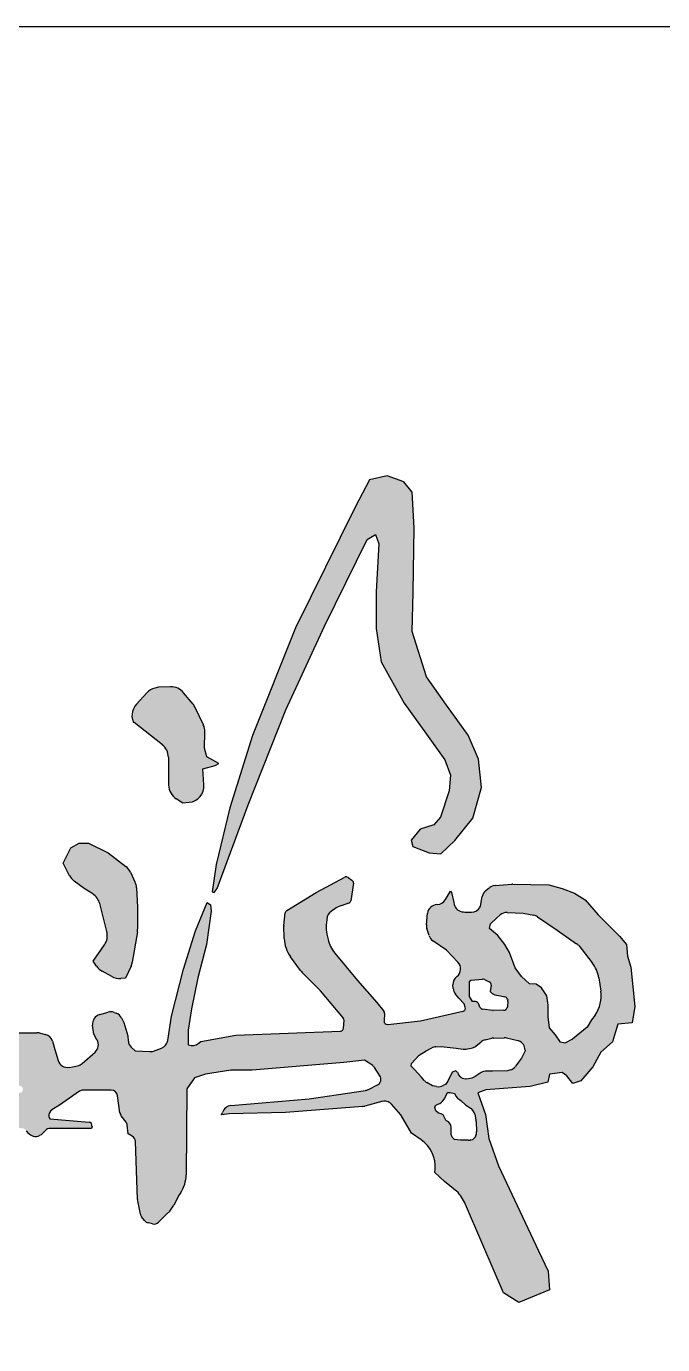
# Model space of a CAD drawing. Extents: x 1169373 to 1354985, y 649019 to 904199.
# Drawn here: x 1351048 to 1351712, y 763004 to 764381 of the extents above; entities that cross this region are included whole.
import ezdxf

# ---------------------------------------------------------------- set-up
doc = ezdxf.new("R2010")
doc.units = 0
doc.header["$LTSCALE"] = 1000
doc.header["$MEASUREMENT"] = 0
doc.layers.add('图框', color=7, linetype='Continuous')
doc.layers.add('签名', color=7, linetype='Continuous')

msp = doc.modelspace()

# ---------------------------------------------------------------- hatches: boundary and pattern name
at = {"layer": '签名'}
h = msp.add_hatch(color=4, dxfattribs=at)
h.paths.add_polyline_path([(1350937.9, 763999.3), (1350959.6, 763996.4), (1350971.7, 763991.8), (1350981.7, 763986.4), (1350985, 763979.7), (1350985.8, 763971.8), (1350986.2, 763964.7), (1350986.2, 763963), (1350990, 763966.4), (1350995.4, 763974.7), (1351001.7, 763984.3), (1350999.2, 763995.1), (1350996.2, 763999.5, 0.161293), (1350979.4, 764012.6), (1350972.5, 764015.1), (1350945.8, 764023), (1350910.3, 764031.7, -0.055927), (1350903.2, 764034.3), (1350888, 764041.9, -0.036786), (1350883.7, 764044.4), (1350875.2, 764050.4, 0.116967), (1350860.6, 764056.2, 0.125161), (1350859, 764055.9), (1350850.2, 764051.9, 0.089225), (1350849.2, 764051.2, -0.045924), (1350849.7, 764051.6), (1350844.4, 764047.9, 0.195275), (1350843, 764045.8), (1350842.5, 764043.1, 0.293872), (1350843.8, 764039.6), (1350849.5, 764035.5), (1350855.4, 764033.4), (1350861.6, 764027.2), (1350863.7, 764012.3, 0.040442), (1350863.7, 764011.7, 0.74192), (1350869.9, 764009.9), (1350872, 764013), (1350881.2, 764015.9), (1350890.4, 764014.3), (1350897.5, 764009.3), (1350905.4, 764002.4, 0.146226), (1350907.2, 764001.6), (1350922.5, 763999.7)])
h.paths.add_polyline_path([(1351190.2, 763630.8, -0.224051), (1351196.5, 763617.7), (1351196.8, 763588.5, 0.252735), (1351204.7, 763574.4), (1351211.6, 763569.9), (1351218.3, 763570.6, 0.405395), (1351233.6, 763588.7), (1351232.4, 763605.4), (1351245.3, 763609.1), (1351249, 763611), (1351236.6, 763617.9), (1351234.3, 763627.1), (1351234.6, 763643.9, 0.116113), (1351233, 763651.5), (1351224.6, 763669.5, 0.062977), (1351222.3, 763673.1), (1351212.4, 763685, 0.230474), (1351198.9, 763691.1), (1351186.2, 763690.8), (1351182.2, 763689.7, 0.141943), (1351174.1, 763684.9), (1351163.2, 763673.1, 0.175293), (1351158.7, 763662.5), (1351158.5, 763660.3), (1351159.9, 763654.3), (1351160.9, 763654.3)])
h.paths.add_polyline_path([(1351163.3, 763481.3, 0.097987), (1351161.6, 763487.6), (1351156.8, 763497.6, 0.115547), (1351152, 763503.7), (1351133.8, 763517.9), (1351113.2, 763527.8), (1351103.4, 763528), (1351094.6, 763523.2), (1351086.6, 763507.2), (1351093.4, 763494, 0.112428), (1351098.3, 763488.3), (1351108.5, 763480.6), (1351117.5, 763474.9, -0.190711), (1351124.8, 763464.8), (1351132.3, 763435.8, -0.218827), (1351129.7, 763421.8), (1351117.9, 763404.8), (1351121.6, 763399.4, 0.115033), (1351127.3, 763394.3), (1351137.4, 763388.6, 0.14431), (1351146.8, 763386.5), (1351151.8, 763386.9), (1351157.5, 763399.5, 0.064737), (1351158.8, 763403.7), (1351164.2, 763435.3, 0.042109), (1351164.4, 763438.2), (1351164.4, 763461.3)])
h.paths.add_polyline_path([(1351004.6, 763076.5, 0.133698), (1351006.7, 763079.4), (1351010.3, 763089.3), (1351009.9, 763100), (1351009.9, 763104.2), (1351006.6, 763106.1), (1350999.2, 763106.5), (1350985.4, 763106.3), (1350979.1, 763106.9, -0.296761), (1350973.3, 763111.5), (1350971.9, 763115.7), (1350968.6, 763115.7), (1350965.5, 763110.9, -0.111035), (1350963.4, 763108.8), (1350959, 763106.1), (1350951.3, 763097.6, -0.159662), (1350947.6, 763095.5), (1350942.1, 763094.4), (1350928.4, 763095.5), (1350928.2, 763094.8), (1350927.9, 763088.2), (1350928.6, 763082.6), (1350933.3, 763077.6), (1350940.5, 763070.4), (1350944.5, 763070.7), (1350948.6, 763073.8), (1350952.1, 763072.6), (1350955.5, 763068.2), (1350956.8, 763061.3), (1350955.9, 763044.2, 0.22558), (1350958.1, 763038.9), (1350965.9, 763031.8), (1350969.3, 763032.5), (1350977.2, 763042.8), (1350986.3, 763051, 0.121444), (1350988.1, 763053.7), (1350992.5, 763065.5, -0.134274), (1350994.6, 763068.4)])
h = msp.add_hatch(color=4, dxfattribs=at)
h.paths.add_polyline_path([(1351318.4, 763455.1, -0.231178), (1351320, 763457.6), (1351350.9, 763476.6), (1351380.6, 763492.3, -0.274551), (1351384.1, 763492.1), (1351388.1, 763489.4, -0.290357), (1351389.6, 763486.1), (1351386.9, 763467.9, -0.282713), (1351384.6, 763465.2), (1351377.7, 763462.9, 0.12974), (1351363.2, 763453.4), (1351362.3, 763451.1), (1351361.1, 763442.5, 0.07073), (1351361.9, 763433), (1351363.2, 763427.5, 0.118418), (1351370.2, 763413.2), (1351394, 763384.7), (1351413.9, 763361.5), (1351421.3, 763352.6, -0.191696), (1351422.1, 763350.2), (1351421.6, 763342.4, 0.465128), (1351425.4, 763338.8), (1351459.5, 763342.5), (1351503.8, 763352.4, 0.44834), (1351506.3, 763356.8), (1351505.1, 763360.2), (1351499.6, 763366.2), (1351496.1, 763370.4, -0.157491), (1351493.8, 763376.2), (1351493.5, 763380, -0.24693), (1351497.4, 763388.6), (1351497.6, 763388.8, 0.440579), (1351498.7, 763403.8), (1351486.8, 763416.4), (1351472.6, 763426, -0.170294), (1351468.6, 763431.4), (1351466.3, 763438.7, -0.102372), (1351465.9, 763442.8), (1351467.1, 763454.7, -0.373734), (1351476.9, 763463.8), (1351477.1, 763463.8, 0.254103), (1351485.5, 763468.7), (1351490.9, 763478), (1351492, 763476.6), (1351494.3, 763466.1), (1351494.9, 763463.8, 0.331647), (1351504.4, 763456.1), (1351505.9, 763456), (1351512.9, 763456, 0.263355), (1351521.7, 763461), (1351522.3, 763462), (1351524, 763472.1, -0.184975), (1351527.8, 763478.4), (1351531.8, 763481.6, -0.149598), (1351537.4, 763483.8), (1351555.4, 763485.1), (1351593.7, 763484.3), (1351607.3, 763480.7), (1351620.5, 763475.6), (1351631.3, 763468.8), (1351645.2, 763453.2), (1351667.3, 763430.9), (1351674.5, 763422.1), (1351675.7, 763410.1), (1351679.3, 763398.6), (1351683.3, 763357.4), (1351680.5, 763340.3), (1351665.7, 763339.1), (1351663.3, 763331.1), (1351660.1, 763320.7), (1351647.8, 763309.6), (1351639.4, 763294.4), (1351627, 763279.7), (1351618.6, 763276.9), (1351612.3, 763285.2), (1351607.5, 763288.4), (1351594.3, 763286.8), (1351592.6, 763278.3), (1351574.2, 763274), (1351527.9, 763270.4), (1351519.5, 763267.2), (1351527.6, 763244.6), (1351530.8, 763219.7), (1351541, 763191.2), (1351582.8, 763102.4), (1351593, 763081), (1351594.1, 763061.6), (1351562.4, 763048.4), (1351546.1, 763058.6), (1351524.6, 763108.5), (1351505.4, 763153, 0.119239), (1351495.8, 763165.8), (1351484.8, 763174.9), (1351474.6, 763184.1), (1351474.9, 763187.6, 0.267055), (1351460.3, 763218.2), (1351450.3, 763225.1), (1351439.1, 763244.4), (1351429.4, 763255.6), (1351427.8, 763256.8, 0.225942), (1351419.1, 763258.3), (1351401.5, 763253.4, -0.047725), (1351399.6, 763253.1), (1351318.6, 763246.8), (1351259.9, 763245.4), (1351252.1, 763244.2), (1351252.9, 763246.9, -0.302854), (1351261.8, 763254), (1351343.5, 763261.2), (1351402.1, 763269.8, 0.079622), (1351405.2, 763270.8), (1351414.6, 763275.5, 0.447831), (1351417.3, 763285.2), (1351411.7, 763293.7, 0.101957), (1351409.8, 763295.7), (1351401.3, 763301.3), (1351379.6, 763298.9), (1351284.1, 763290.9), (1351261.6, 763290.9), (1351235.1, 763286.9), (1351223.8, 763282.9), (1351215.8, 763271.6), (1351215.1, 763181.8, -0.1506), (1351209, 763162.7), (1351207.8, 763160.9), (1351202.1, 763150.2, -0.07539), (1351196.1, 763142), (1351186.3, 763132.3, -0.258442), (1351180, 763130.4), (1351175.6, 763131.5, -0.172364), (1351171.7, 763133.9), (1351168.6, 763138, -0.116492), (1351167.3, 763140.8), (1351164.4, 763155.3), (1351162.1, 763216.5, 0.257654), (1351158.7, 763222.2), (1351154.6, 763224.6), (1351153.6, 763233.4, 0.137932), (1351152.3, 763236.8), (1351147.2, 763243.4, -0.130882), (1351145.9, 763246.6), (1351143.5, 763264.3, 0.375873), (1351136.8, 763270.2), (1351107.7, 763270.2, 0.153785), (1351103.8, 763268.9), (1351083, 763254.4), (1351075, 763249.4, 0.298099), (1351071.9, 763242.7), (1351072.8, 763240.1), (1351113.7, 763236.7, -0.449386), (1351116.8, 763232.6), (1351116.3, 763230.2), (1351073.1, 763230.2, 0.210128), (1351068.1, 763228), (1351063.9, 763223.4), (1351062.1, 763222.7, -0.340919), (1351050, 763225.7), (1351048.3, 763227.8, 0.210758), (1351043.4, 763230.4), (1351035, 763231, -0.201903), (1351027.9, 763234.6), (1351021.9, 763241.6, -0.259318), (1351020, 763251.4), (1351020.9, 763254.2, -0.264412), (1351033.3, 763265.6), (1351043.6, 763267.9), (1351044.4, 763269.7, 0.42547), (1351042.6, 763274.3), (1351038.5, 763275.9, 0.080244), (1351031.2, 763276.9), (1351014.9, 763276.3), (1350920.1, 763275.2), (1350845.7, 763269.1), (1350812.3, 763266.9, 0.145884), (1350808.6, 763265.6), (1350760.6, 763229.6), (1350721.1, 763203.1), (1350672.7, 763166.6), (1350609.1, 763123.2), (1350589.6, 763108.2, 0.151784), (1350586.1, 763103.2), (1350584.3, 763097.7), (1350584.3, 763093.1, 0.121298), (1350585.5, 763088.4), (1350588.4, 763085), (1350594.1, 763083.5), (1350600.2, 763083.7, 0.108689), (1350614.4, 763087.1), (1350623.9, 763091.8), (1350693.8, 763123.9), (1350777.9, 763162.4), (1350849.5, 763191.5), (1350879.4, 763197.7), (1350924.2, 763200.1), (1350935, 763199.5, -0.148728), (1350942.5, 763196.8), (1350949.2, 763191.8, -0.11645), (1350953.2, 763187), (1350958, 763177.3), (1350942.8, 763175, 0.187953), (1350934.3, 763170), (1350917.3, 763148.9, 0.102525), (1350914.8, 763143.9), (1350910.8, 763129.4), (1350892.8, 763129.4, 0.144191), (1350885.5, 763127.2), (1350802.3, 763073.6), (1350723.6, 763027.3, 0.063491), (1350720.9, 763025.2), (1350706.4, 763010.7, -0.080592), (1350702.8, 763008.1), (1350698.3, 763005.9, -0.178905), (1350688.9, 763004.8), (1350685.4, 763010.6), (1350681.6, 763021.8, -0.27945), (1350684.4, 763035.6), (1350689.1, 763040.6), (1350710.7, 763047.1, 0.073381), (1350714.3, 763048.7), (1350819.6, 763118.4), (1350856.6, 763144, 0.06755), (1350859.3, 763146.5), (1350864.9, 763153.2), (1350865.3, 763155.1, 0.305341), (1350854.6, 763160.3), (1350850.3, 763160), (1350779.5, 763128.6), (1350655.1, 763075.1), (1350619.1, 763061.4, -0.052637), (1350612.2, 763059.6), (1350591.2, 763056.4, -0.090596), (1350579, 763056.7), (1350564.8, 763059.7, -0.085038), (1350554.2, 763063.9), (1350548.2, 763067.6, -0.181064), (1350543.8, 763073.2), (1350541.2, 763081.6, -0.147202), (1350541.1, 763087.4), (1350544.3, 763098.8, -0.109427), (1350546.4, 763102.7), (1350564.8, 763123.8, -0.048018), (1350566.2, 763125.2), (1350623.6, 763170.1), (1350673.2, 763203.9), (1350688.5, 763216.1, 0.298156), (1350690.9, 763223.2), (1350688.1, 763233.8), (1350682.6, 763240.1), (1350663.7, 763241.7), (1350452.7, 763215.8), (1350336.2, 763203.2), (1350080.2, 763182.3, -0.291644), (1350073.7, 763185.7), (1350056.2, 763216.5), (1350056.2, 763219.1, -0.383842), (1350062.3, 763225.8), (1350101, 763229.9), (1350399.1, 763243.3), (1350603.8, 763265.3), (1350676.9, 763270.8), (1350679.8, 763278.7), (1350677.6, 763308.5), (1350664.7, 763347.2), (1350652.8, 763362), (1350636.1, 763384, -0.101619), (1350633.2, 763390.1), (1350631, 763398.9, -0.109256), (1350630.8, 763406.3), (1350633.1, 763418.1, -0.280752), (1350645, 763431.2), (1350647.6, 763432, -0.126758), (1350656.1, 763432.3), (1350664.4, 763430.4, -0.15474), (1350673.3, 763425.3), (1350687.6, 763409.6, -0.081557), (1350690.6, 763405), (1350695.1, 763394.6, -0.093443), (1350696.5, 763388.5), (1350697.4, 763367), (1350704.3, 763326.4), (1350714.4, 763285.9, 0.390931), (1350722.1, 763280.8), (1350752.8, 763285.9), (1350777.4, 763298.6, 0.171134), (1350780.4, 763301.9), (1350790.4, 763324.5), (1350820.1, 763369.9), (1350834.2, 763398.2, 0.116513), (1350834.9, 763401.2), (1350834.9, 763421.9, 0.107138), (1350834.3, 763424.7), (1350831.5, 763430.7, 0.523435), (1350820.5, 763432.7), (1350809.3, 763421.5, -0.18265), (1350805, 763419.5), (1350791.6, 763418.7, -0.340063), (1350784.8, 763423.3), (1350782.8, 763429.1, 0.294066), (1350777.1, 763433.7), (1350771.9, 763434.2, 0.133568), (1350754.2, 763431.4), (1350751.8, 763430.3), (1350736.7, 763421.9, 0.220074), (1350733.3, 763417.3), (1350730.2, 763401.7, -0.080659), (1350729.5, 763399.6), (1350718.1, 763379.8), (1350715.4, 763382, -0.201849), (1350712.9, 763386.6), (1350709.4, 763421.6, -0.240558), (1350710.5, 763424.5), (1350725.9, 763438.1, 0.21433), (1350727, 763440.7), (1350727, 763445, 0.280337), (1350725.2, 763448), (1350671.6, 763475.7), (1350633.9, 763498.7, 0.156534), (1350627.8, 763500.2), (1350612.3, 763499.1, -0.46076), (1350605, 763506.4), (1350606.7, 763527.5, -0.064651), (1350610.4, 763544.6), (1350621.4, 763586.6), (1350636.9, 763646.5), (1350655.3, 763718.6), (1350658.9, 763737.3), (1350638, 763735.2, -0.064936), (1350620.5, 763735.8), (1350604, 763738.4, -0.080775), (1350593.6, 763741.9), (1350586.1, 763745.8, -0.135752), (1350572.9, 763758.2), (1350572.5, 763758.8, -0.154043), (1350567.5, 763778.7), (1350567.8, 763781.9, -0.136703), (1350568.9, 763785.3), (1350576.8, 763796.6), (1350578.6, 763797.1, -0.279334), (1350585.4, 763795.1), (1350599.7, 763779), (1350620.2, 763769.2), (1350640.2, 763765.2, 0.141167), (1350659, 763766.7), (1350662.9, 763769.5), (1350667.5, 763776.2, 0.122029), (1350668.2, 763779.4), (1350667.1, 763828.6, 0.13949), (1350661.7, 763846.4), (1350654.4, 763857.5), (1350649, 763863.2, 0.109197), (1350636.9, 763871.5), (1350627.4, 763875.3, -0.674227), (1350633.5, 763907.3), (1350644.3, 763906.8, -0.092395), (1350659.5, 763901.8), (1350670.9, 763895.4, -0.067551), (1350678.1, 763889.8), (1350694, 763874), (1350694.7, 763873, -0.157847), (1350701.3, 763853.1), (1350701.9, 763773.3, 0.507739), (1350706.3, 763770.1), (1350734.2, 763779.2), (1350797.4, 763795.7), (1350803, 763797.8, 0.285141), (1350824.9, 763826.2), (1350825.3, 763830.7), (1350815.1, 763851), (1350814.9, 763855.6, -0.404917), (1350824.1, 763866.3), (1350831.7, 763867, -0.059906), (1350834.2, 763867), (1350845.3, 763865.3, -0.217925), (1350852.4, 763860.7), (1350858.7, 763850.7, -0.127757), (1350860.3, 763845.8), (1350861, 763833.2), (1350861.4, 763830.2, 0.45192), (1350874.1, 763821.7), (1350893.5, 763826.9, 0.061267), (1350901.2, 763830), (1350915.1, 763837.6, -0.126968), (1350931.5, 763841.9), (1350984.1, 763841.9, 0.329734), (1350987.4, 763844.3), (1350993.9, 763865.6), (1351001.9, 763843.4, 0.229531), (1351004, 763841.4), (1351007.5, 763840.2, -0.382276), (1351009.7, 763836.3), (1351006.7, 763822.2, -0.203047), (1351005.2, 763820.1), (1350995.9, 763814.2), (1350978.1, 763804.4), (1350953.1, 763795.8), (1350918.1, 763789.2), (1350901, 763789.2), (1350886.4, 763789.7, 0.112418), (1350879, 763788.3), (1350874.3, 763786.3, 0.326044), (1350872.3, 763782.8), (1350875.3, 763753.4), (1350873.3, 763740.9), (1350868.7, 763733.3, 0.328096), (1350869.4, 763725.3), (1350875.3, 763718.5), (1350890.4, 763663.8, 0.053255), (1350890.9, 763662.5), (1350914.8, 763616.8), (1350933.8, 763586.2), (1350949.9, 763561.1, 0.098742), (1350951.8, 763559.2), (1350974.9, 763543.1), (1351011, 763510.2, 0.218816), (1351016.5, 763508.5), (1351019.1, 763508.8, -0.291918), (1351025.7, 763505.7), (1351027.5, 763502.8, -0.158896), (1351028.5, 763498.8), (1351027.6, 763486.2), (1351036, 763489.4), (1351019.1, 763471.5), (1351018.4, 763467.2, -0.240188), (1351009.3, 763454.8), (1351002.9, 763454), (1350972.1, 763454), (1350927.1, 763450.3), (1350901.2, 763449.6), (1350890.8, 763446.6), (1350888.6, 763428), (1350875.3, 763403.6), (1350858.3, 763382.9), (1350853.1, 763373.3), (1350844.5, 763354.1, -0.059303), (1350840.3, 763347.2), (1350826.1, 763329.1, 0.096023), (1350820.3, 763317.5), (1350817.7, 763308.4), (1350821.4, 763303.2), (1350831.7, 763301), (1350899.5, 763310.7), (1350931, 763313.4, 0.368288), (1350940.3, 763322.9), (1350940.4, 763324.4, -0.287337), (1350946.8, 763333.1), (1350950.2, 763334.5, -0.1299), (1350955.3, 763335.1), (1350986, 763330.9), (1351015.8, 763330.1), (1351059.3, 763330.1, -0.061275), (1351061.8, 763329.8), (1351068.1, 763328.2, -0.265952), (1351075.5, 763321.2), (1351078, 763312.7), (1351081.4, 763301.1, 0.385739), (1351093.1, 763293.9), (1351101.7, 763295.6, 0.134429), (1351106.6, 763298), (1351120, 763309.8, 0.361907), (1351122, 763322.7), (1351118.6, 763328.4), (1351117.4, 763338, -0.367837), (1351124.8, 763349), (1351133.6, 763351.5, -0.157947), (1351139.9, 763351.3), (1351142.1, 763350.5, -0.191883), (1351147.7, 763345.5), (1351150.1, 763340.8), (1351154.2, 763326.8), (1351154.7, 763321.3, 0.175535), (1351157.7, 763315), (1351161.7, 763311), (1351177, 763310.3, 0.100406), (1351181, 763310.9), (1351189.2, 763313.9, 0.271742), (1351195.8, 763321.9), (1351199.8, 763347.5), (1351212.2, 763396.3), (1351224.9, 763436.5), (1351237.1, 763465.9), (1351240.4, 763463.4), (1351241.2, 763456.8), (1351236.3, 763422), (1351227.1, 763387.2), (1351220.5, 763354.9), (1351217.2, 763332.6), (1351217.2, 763317.6, 0.280775), (1351227.7, 763318.8), (1351230.5, 763321), (1351266.9, 763327.6), (1351376, 763331.6, 0.384258), (1351379.3, 763334.8), (1351379.8, 763342.8, 0.192772), (1351379.1, 763345.2), (1351355.1, 763373.9), (1351337.8, 763391.2, -0.038185), (1351334.5, 763395.1), (1351324, 763409.4, -0.150784), (1351317.4, 763428.3), (1351316.9, 763441.9)])
h.paths.add_polyline_path([(1350828.3, 763769.6), (1350830.7, 763758.6), (1350828.9, 763715.8), (1350816.6, 763644.4), (1350799.3, 763579.2), (1350775.9, 763512.7), (1350755, 763480.7), (1350726.6, 763495.5), (1350697.1, 763509), (1350646.6, 763531, -0.411776), (1350643, 763539.9), (1350657.7, 763574.3), (1350671.2, 763616.1), (1350687.2, 763677.7), (1350694.6, 763713.4), (1350703.2, 763734.3), (1350712.2, 763737.4), (1350744, 763743.7), (1350773.9, 763756.2), (1350800.3, 763764.8), (1350822, 763770.6)], flags=16)
h.paths.add_polyline_path([(1350861.1, 763691.1), (1350864.1, 763690.2), (1350870, 763679.6), (1350874.7, 763654.6), (1350893.4, 763611.7), (1350919.5, 763556.4, 0.039662), (1350920.8, 763554), (1350938.3, 763528.4), (1350954.5, 763499.5), (1350962.5, 763485.5), (1350959.6, 763482.6), (1350932.8, 763481.3), (1350900.2, 763477.8), (1350837.5, 763482.9, 0.081589), (1350835.3, 763482.7), (1350815.1, 763477.7, 0.183834), (1350811.1, 763474.9), (1350808.7, 763471.4, -0.12786), (1350802.3, 763465.7), (1350793.5, 763461.3), (1350785, 763464.3), (1350783.9, 763471.5), (1350784.8, 763481.9), (1350796, 763506), (1350812.4, 763537.1), (1350827.9, 763572.5), (1350842.6, 763610.5), (1350853, 763652.8), (1350855.6, 763687.3), (1350857.3, 763690.7)], flags=16)
h.paths.add_polyline_path([(1351532.7, 763443.6), (1351538.9, 763449.7), (1351542.8, 763453.1, -0.191823), (1351549.9, 763455.5), (1351566.9, 763454.8), (1351577.8, 763452.8, -0.10674), (1351581.7, 763451.2), (1351602.3, 763437.1), (1351622.5, 763423, -0.07439), (1351624.7, 763421), (1351638.8, 763403, -0.129106), (1351645.7, 763387.2), (1351647.8, 763373.5, -0.195793), (1351641.8, 763348.5), (1351638.2, 763343.4), (1351633.5, 763336), (1351618.2, 763323.4), (1351610.2, 763319.2), (1351605.6, 763320.1), (1351600.4, 763328), (1351594.4, 763335), (1351593, 763346.7), (1351593, 763358.8), (1351591.6, 763368.6), (1351586, 763377), (1351580.4, 763380.7), (1351573.4, 763381.2), (1351565, 763388.6), (1351558.5, 763397.9), (1351552.4, 763413.8), (1351547.8, 763422.2), (1351540.3, 763431.5), (1351533.8, 763437.1), (1351531.8, 763438.9)], flags=16)
h.paths.add_polyline_path([(1351510.7, 763383.2), (1351512.2, 763384.9), (1351512.5, 763384.9), (1351525.5, 763386.1), (1351531.4, 763383.1, -0.319194), (1351533.2, 763379.7), (1351532.4, 763373.1), (1351533.1, 763372.3, 0.170609), (1351539.1, 763369.1), (1351543.1, 763368.5), (1351547.7, 763367.5, -0.270894), (1351550.3, 763365.2), (1351550.8, 763363.3), (1351550.3, 763357.9), (1351549.9, 763356.2, -0.35173), (1351546.7, 763353.5), (1351535.3, 763353.2), (1351524.5, 763354.5, -0.28734), (1351521.6, 763356.8), (1351520.6, 763359.9, 0.155831), (1351519.3, 763361.5, 0.184917), (1351517.1, 763362.5), (1351513.9, 763362.8), (1351510.7, 763367.7), (1351510.7, 763376)], flags=16)
h.paths.add_polyline_path([(1351450.3, 763298.1), (1351458.4, 763306.5), (1351465.7, 763311.3), (1351471.5, 763314.3, -0.109091), (1351475.7, 763315.4), (1351481.1, 763315.7), (1351496.9, 763313.8), (1351504.3, 763312.9, 0.069308), (1351507.1, 763313), (1351512.5, 763313.8, 0.13629), (1351517.4, 763316), (1351522.8, 763320.5, -0.117467), (1351527.1, 763322.6), (1351534.1, 763324.2, -0.049761), (1351536.1, 763324.5), (1351547, 763324.8, -0.063156), (1351549.5, 763324.6), (1351561.1, 763321.9), (1351562.2, 763321.5, -0.311276), (1351568.8, 763311.9), (1351568.8, 763311.3), (1351565.1, 763303.6), (1351558.7, 763295, -0.162986), (1351553.4, 763291.3), (1351550.5, 763290.4), (1351534.7, 763290), (1351528.4, 763290, 0.140475), (1351523, 763288.5), (1351516.7, 763284.5), (1351513.1, 763282.7), (1351507.9, 763281.6), (1351506.4, 763281.8, -0.312011), (1351498, 763288.9), (1351496.4, 763290.1), (1351492.5, 763288.9), (1351488.5, 763280.1), (1351485.9, 763276.5), (1351483.3, 763275, -0.174687), (1351476.4, 763273.8), (1351472, 763274.6), (1351466.1, 763278.2, -0.082204), (1351463.6, 763280.3), (1351460.6, 763283.8), (1351453.3, 763291.5), (1351450, 763295.2)], flags=16)
h.paths.add_polyline_path([(1351475.3, 763254.2), (1351477.7, 763255.5, 0.21493), (1351484.3, 763260.7), (1351486.3, 763264.6), (1351487.9, 763267.5), (1351490.6, 763267.5), (1351495, 763266.5), (1351496.9, 763263.6, 0.120194), (1351500.4, 763260.2), (1351501.7, 763259.4), (1351506.5, 763254.9), (1351511.8, 763251.4, -0.198061), (1351516.2, 763245), (1351517.6, 763238.2), (1351518.1, 763226.5, -0.06461), (1351517.8, 763223.9), (1351517.7, 763223.3, -0.302829), (1351512.2, 763218.1), (1351511.4, 763217.9, -0.052243), (1351509.2, 763217.8), (1351501.4, 763218), (1351495.2, 763218.5), (1351492.6, 763221.1), (1351491.7, 763223.9), (1351491.5, 763230.6, 0.37754), (1351486.4, 763238.1), (1351484.2, 763242.4), (1351483.4, 763244.3), (1351481.3, 763245.5), (1351478.3, 763246.2), (1351475.5, 763248.4), (1351474.7, 763252.1)], flags=16)
msp.add_hatch(color=4, dxfattribs=at).paths.add_polyline_path([(1351391.5, 763878.6), (1351329, 763752.6), (1351284.3, 763640.3), (1351260.7, 763564.9), (1351246.4, 763505.5), (1351242.3, 763477.3), (1351244.3, 763476.3), (1351247.4, 763480.7), (1351279.6, 763567.8), (1351319.1, 763667.1), (1351359.3, 763754.3), (1351403.9, 763844.9), (1351412.6, 763850), (1351416.3, 763840.5), (1351413.4, 763790.8), (1351413.4, 763752.1), (1351418.5, 763717.1), (1351442.6, 763674), (1351466, 763641.9), (1351485, 763614.8), (1351490.8, 763598.8), (1351489.4, 763582.7), (1351480.6, 763555), (1351473.6, 763547), (1351459.2, 763542.4), (1351450, 763531.2), (1351451.5, 763524.5), (1351468.5, 763517.8), (1351480.8, 763516.7), (1351495.6, 763530.6), (1351514.1, 763554.1), (1351523.3, 763585.9), (1351520.2, 763615.6), (1351509.5, 763640.7), (1351486.9, 763671.9), (1351465.9, 763701.6), (1351451, 763748.9), (1351452, 763789.9), (1351453, 763857.1), (1351451, 763894.5), (1351442.3, 763905.3), (1351424.8, 763911.4), (1351406.4, 763907.3)])

# ---------------------------------------------------------------- linework, layer by layer
at = {"layer": '图框', "color": 0}
msp.add_line((1344264.7, 764380.6), (1353349.5, 764380.6), dxfattribs=at)
at = {"layer": '签名', "color": 4}
for p, q in [((1351406.4, 763907.3, -1699.6), (1351391.5, 763878.6, -1699.6)), ((1351424.8, 763911.4, -1699.6), (1351406.4, 763907.3, -1699.6)), ((1351442.3, 763905.3, -1699.6), (1351424.8, 763911.4, -1699.6)), ((1351451, 763894.5, -1699.6), (1351442.3, 763905.3, -1699.6)), ((1351453, 763857.1, -1699.6), (1351451, 763894.5, -1699.6)), ((1351391.5, 763878.6, -1699.6), (1351329, 763752.6, -1699.6)), ((1351403.9, 763844.9, -1699.6), (1351412.6, 763850, -1699.6)), ((1351412.6, 763850, -1699.6), (1351416.3, 763840.5, -1699.6)), ((1351452, 763789.9, -1699.6), (1351453, 763857.1, -1699.6)), ((1351359.3, 763754.3, -1699.6), (1351403.9, 763844.9, -1699.6)), ((1351416.3, 763840.5, -1699.6), (1351413.4, 763790.8, -1699.6)), ((1351413.4, 763790.8, -1699.6), (1351413.4, 763752.1, -1699.6)), ((1351451, 763748.9, -1699.6), (1351452, 763789.9, -1699.6)), ((1351329, 763752.6, -1699.6), (1351284.3, 763640.3, -1699.6)), ((1351319.1, 763667.1, -1699.6), (1351359.3, 763754.3, -1699.6)), ((1351413.4, 763752.1, -1699.6), (1351418.5, 763717.1, -1699.6)), ((1351465.9, 763701.6, -1699.6), (1351451, 763748.9, -1699.6)), ((1351418.5, 763717.1, -1699.6), (1351442.6, 763674, -1699.6)), ((1351486.9, 763671.9, -1699.6), (1351465.9, 763701.6, -1699.6)), ((1351174.1, 763684.9, -1699.6), (1351163.2, 763673.1, -1699.6)), ((1351186.2, 763690.8, -1699.6), (1351182.2, 763689.7, -1699.6)), ((1351198.9, 763691.1, -1699.6), (1351186.2, 763690.8, -1699.6)), ((1351222.3, 763673.1, -1699.6), (1351212.4, 763685, -1699.6)), ((1351442.6, 763674, -1699.6), (1351466, 763641.9, -1699.6)), ((1351509.5, 763640.7, -1699.6), (1351486.9, 763671.9, -1699.6)), ((1351158.7, 763662.5, -1699.6), (1351158.5, 763660.3, -1699.6)), ((1351158.5, 763660.3, -1699.6), (1351159.9, 763654.3, -1699.6)), ((1351233, 763651.5, -1699.6), (1351224.6, 763669.5, -1699.6)), ((1351279.6, 763567.8, -1699.6), (1351319.1, 763667.1, -1699.6)), ((1351159.9, 763654.3, -1699.6), (1351160.9, 763654.3, -1699.6)), ((1351160.9, 763654.3, -1699.6), (1351190.2, 763630.8, -1699.6)), ((1351234.3, 763627.1, -1699.6), (1351234.6, 763643.9, -1699.6)), ((1351284.3, 763640.3, -1699.6), (1351260.7, 763564.9, -1699.6)), ((1351466, 763641.9, -1699.6), (1351485, 763614.8, -1699.6)), ((1351520.2, 763615.6, -1699.6), (1351509.5, 763640.7, -1699.6)), ((1351196.5, 763617.7, -1699.6), (1351196.8, 763588.5, -1699.6)), ((1351236.6, 763617.9, -1699.6), (1351234.3, 763627.1, -1699.6)), ((1351249, 763611, -1699.6), (1351236.6, 763617.9, -1699.6)), ((1351485, 763614.8, -1699.6), (1351490.8, 763598.8, -1699.6)), ((1351523.3, 763585.9, -1699.6), (1351520.2, 763615.6, -1699.6)), ((1351232.4, 763605.4, -1699.6), (1351245.3, 763609.1, -1699.6)), ((1351233.6, 763588.7, -1699.6), (1351232.4, 763605.4, -1699.6)), ((1351245.3, 763609.1, -1699.6), (1351249, 763611, -1699.6)), ((1351490.8, 763598.8, -1699.6), (1351489.4, 763582.7, -1699.6)), ((1351204.7, 763574.4, -1699.6), (1351211.6, 763569.9, -1699.6)), ((1351489.4, 763582.7, -1699.6), (1351480.6, 763555, -1699.6)), ((1351514.1, 763554.1, -1699.6), (1351523.3, 763585.9, -1699.6)), ((1351211.6, 763569.9, -1699.6), (1351218.3, 763570.6, -1699.6)), ((1351260.7, 763564.9, -1699.6), (1351246.4, 763505.5, -1699.6)), ((1351247.4, 763480.7, -1699.6), (1351279.6, 763567.8, -1699.6)), ((1351473.6, 763547, -1699.6), (1351459.2, 763542.4, -1699.6)), ((1351480.6, 763555, -1699.6), (1351473.6, 763547, -1699.6)), ((1351495.6, 763530.6, -1699.6), (1351514.1, 763554.1, -1699.6)), ((1351459.2, 763542.4, -1699.6), (1351450, 763531.2, -1699.6)), ((1351086.6, 763507.2, -1699.6), (1351094.6, 763523.2, -1699.6)), ((1351094.6, 763523.2, -1699.6), (1351103.4, 763528, -1699.6)), ((1351103.4, 763528, -1699.6), (1351113.2, 763527.8, -1699.6)), ((1351113.2, 763527.8, -1699.6), (1351133.8, 763517.9, -1699.6)), ((1351450, 763531.2, -1699.6), (1351451.5, 763524.5, -1699.6)), ((1351451.5, 763524.5, -1699.6), (1351468.5, 763517.8, -1699.6)), ((1351480.8, 763516.7, -1699.6), (1351495.6, 763530.6, -1699.6)), ((1351093.4, 763494, -1699.6), (1351086.6, 763507.2, -1699.6)), ((1351133.8, 763517.9, -1699.6), (1351152, 763503.7, -1699.6)), ((1351246.4, 763505.5, -1699.6), (1351242.3, 763477.3, -1699.6)), ((1351468.5, 763517.8, -1699.6), (1351480.8, 763516.7, -1699.6)), ((1351156.8, 763497.6, -1699.6), (1351161.6, 763487.6, -1699.6)), ((1351350.9, 763476.6, -1699.6), (1351380.6, 763492.3, -1699.6)), ((1351384.1, 763492.1, -1699.6), (1351388.1, 763489.4, -1699.6)), ((1351108.5, 763480.6, -1699.6), (1351098.3, 763488.3, -1699.6)), ((1351117.5, 763474.9, -1699.6), (1351108.5, 763480.6, -1699.6)), ((1351163.3, 763481.3, -1699.6), (1351164.4, 763461.3, -1699.6)), ((1351242.3, 763477.3, -1699.6), (1351244.3, 763476.3, -1699.6)), ((1351244.3, 763476.3, -1699.6), (1351247.4, 763480.7, -1699.6)), ((1351389.6, 763486.1, -1699.6), (1351386.9, 763467.9, -1699.6)), ((1351485.6, 763469, -1699.6), (1351490.9, 763478, -1699.6)), ((1351490.9, 763478, -1699.6), (1351492, 763476.6, -1699.6)), ((1351527.8, 763478.4, -1699.6), (1351531.8, 763481.6, -1699.6)), ((1351537.4, 763483.8, -1699.6), (1351554.9, 763485.1, -1699.6)), ((1351555.9, 763485.1, -1699.6), (1351593.7, 763484.3, -1699.6)), ((1351593.7, 763484.3, -1699.6), (1351607.3, 763480.7, -1699.6)), ((1351607.3, 763480.7, -1699.6), (1351620.5, 763475.6, -1699.6)), ((1351132.3, 763435.8, -1699.6), (1351124.8, 763464.8, -1699.6)), ((1351224.9, 763436.5, -1699.6), (1351237.1, 763465.9, -1699.6)), ((1351237.1, 763465.9, -1699.6), (1351240.4, 763463.4, -1699.6)), ((1351240.4, 763463.4, -1699.6), (1351241.2, 763456.8, -1699.6)), ((1351320, 763457.6, -1699.6), (1351350.9, 763476.6, -1699.6)), ((1351384.6, 763465.2, -1699.6), (1351377.7, 763462.9, -1699.6)), ((1351476.9, 763463.8, -1699.6), (1351477.1, 763463.8, -1699.6)), ((1351492, 763476.6, -1699.6), (1351494.3, 763466.1, -1699.6)), ((1351494.3, 763466.1, -1699.6), (1351494.9, 763463.8, -1699.6)), ((1351522.3, 763462, -1699.6), (1351524, 763472.1, -1699.6)), ((1351620.5, 763475.6, -1699.6), (1351631.3, 763468.8, -1699.6)), ((1351631.3, 763468.8, -1699.6), (1351645.2, 763453.2, -1699.6)), ((1351164.4, 763461.3, -1699.6), (1351164.4, 763438.2, -1699.6)), ((1351241.2, 763456.8, -1699.6), (1351236.3, 763422, -1699.6)), ((1351317, 763442.1, -1699.6), (1351318.4, 763455.1, -1699.6)), ((1351362.3, 763451.1, -1699.6), (1351361.1, 763442.5, -1699.6)), ((1351363.2, 763453.4, -1699.6), (1351362.3, 763451.1, -1699.6)), ((1351465.9, 763442.8, -1699.6), (1351467.1, 763454.7, -1699.6)), ((1351504.4, 763456.1, -1699.6), (1351505.9, 763456, -1699.6)), ((1351505.9, 763456, -1699.6), (1351512.9, 763456, -1699.6)), ((1351521.7, 763461, -1699.6), (1351522.3, 763462, -1699.6)), ((1351532.7, 763443.6, -1699.6), (1351538.9, 763449.7, -1699.6)), ((1351538.9, 763449.7, -1699.6), (1351542.8, 763453.1, -1699.6)), ((1351549.9, 763455.5, -1699.6), (1351566.9, 763454.8, -1699.6)), ((1351566.9, 763454.8, -1699.6), (1351577.8, 763452.8, -1699.6)), ((1351581.7, 763451.2, -1699.6), (1351602.3, 763437.1, -1699.6)), ((1351645.2, 763453.2, -1699.6), (1351667.3, 763430.9, -1699.6)), ((1351212.2, 763396.3, -1699.6), (1351224.9, 763436.5, -1699.6)), ((1351224.9, 763436.5, -1699.6), (1351224.9, 763436.5, -1699.6)), ((1351317.4, 763428.3, -1699.6), (1351316.9, 763441.6, -1699.6)), ((1351468.6, 763431.4, -1699.6), (1351466.3, 763438.7, -1699.6)), ((1351531.8, 763438.9, -1699.6), (1351532.7, 763443.6, -1699.6)), ((1351533.8, 763437.1, -1699.6), (1351531.8, 763438.9, -1699.6)), ((1351540.3, 763431.5, -1699.6), (1351533.8, 763437.1, -1699.6)), ((1351602.3, 763437.1, -1699.6), (1351622.5, 763423, -1699.6)), ((1351117.9, 763404.8, -1699.6), (1351129.7, 763421.8, -1699.6)), ((1351164.2, 763435.3, -1699.6), (1351158.8, 763403.7, -1699.6)), ((1351236.3, 763422, -1699.6), (1351227.1, 763387.2, -1699.6)), ((1351361.9, 763433, -1699.6), (1351363.2, 763427.5, -1699.6)), ((1351486.8, 763416.4, -1699.6), (1351472.6, 763426, -1699.6)), ((1351547.8, 763422.2, -1699.6), (1351540.3, 763431.5, -1699.6)), ((1351552.4, 763413.8, -1699.6), (1351547.8, 763422.2, -1699.6)), ((1351667.3, 763430.9, -1699.6), (1351674.5, 763422.1, -1699.6)), ((1351674.5, 763422.1, -1699.6), (1351675.7, 763410.1, -1699.6)), ((1351334.5, 763395.1, -1699.6), (1351324, 763409.4, -1699.6)), ((1351370.2, 763413.2, -1699.6), (1351394, 763384.7, -1699.6)), ((1351498.7, 763403.8, -1699.6), (1351486.8, 763416.4, -1699.6)), ((1351558.5, 763397.9, -1699.6), (1351552.4, 763413.8, -1699.6)), ((1351624.7, 763421, -1699.6), (1351638.8, 763403, -1699.6)), ((1351675.7, 763410.1, -1699.6), (1351679.3, 763398.6, -1699.6)), ((1351121.6, 763399.4, -1699.6), (1351117.9, 763404.8, -1699.6)), ((1351137.4, 763388.6, -1699.6), (1351127.3, 763394.3, -1699.6)), ((1351157.5, 763399.5, -1699.6), (1351151.8, 763386.9, -1699.6)), ((1351199.8, 763347.5, -1699.6), (1351212.2, 763396.3, -1699.6)), ((1351565, 763388.6, -1699.6), (1351558.5, 763397.9, -1699.6)), ((1351679.3, 763398.6, -1699.6), (1351683.3, 763357.4, -1699.6)), ((1351151.8, 763386.9, -1699.6), (1351146.8, 763386.5, -1699.6)), ((1351227.1, 763387.2, -1699.6), (1351220.5, 763354.9, -1699.6)), ((1351355.1, 763373.9, -1699.6), (1351337.8, 763391.2, -1699.6)), ((1351394, 763384.7, -1699.6), (1351413.9, 763361.5, -1699.6)), ((1351497.4, 763388.6, -1699.6), (1351497.6, 763388.8, -1699.6)), ((1351510.7, 763383.2, -1699.6), (1351512.2, 763384.9, -1699.6)), ((1351510.7, 763376, -1699.6), (1351510.7, 763383.2, -1699.6)), ((1351512.2, 763384.9, -1699.6), (1351512.5, 763384.9, -1699.6)), ((1351512.5, 763384.9, -1699.6), (1351524.5, 763386, -1699.6)), ((1351526.3, 763385.7, -1699.6), (1351531.4, 763383.1, -1699.6)), ((1351573.4, 763381.2, -1699.6), (1351565, 763388.6, -1699.6)), ((1351580.4, 763380.7, -1699.6), (1351573.4, 763381.2, -1699.6)), ((1351586, 763377, -1699.6), (1351580.4, 763380.7, -1699.6)), ((1351645.7, 763387.2, -1699.6), (1351647.8, 763373.5, -1699.6)), ((1351379.1, 763345.2, -1699.6), (1351355.1, 763373.9, -1699.6)), ((1351493.8, 763376.2, -1699.6), (1351493.5, 763380, -1699.6)), ((1351499.6, 763366.2, -1699.6), (1351496.1, 763370.4, -1699.6)), ((1351510.7, 763367.7, -1699.6), (1351510.7, 763376, -1699.6)), ((1351513.9, 763362.8, -1699.6), (1351510.7, 763367.7, -1699.6)), ((1351533.2, 763379.7, -1699.6), (1351532.4, 763373.1, -1699.6)), ((1351532.4, 763373.1, -1699.6), (1351533.1, 763372.3, -1699.6)), ((1351539.1, 763369.1, -1699.6), (1351543.1, 763368.5, -1699.6)), ((1351543.1, 763368.5, -1699.6), (1351547.7, 763367.5, -1699.6)), ((1351591.6, 763368.6, -1699.6), (1351586, 763377, -1699.6)), ((1351593, 763358.8, -1699.6), (1351591.6, 763368.6, -1699.6)), ((1351220.5, 763354.9, -1699.6), (1351217.2, 763332.6, -1699.6)), ((1351413.9, 763361.5, -1699.6), (1351421.3, 763352.6, -1699.6)), ((1351505.1, 763360.2, -1699.6), (1351499.6, 763366.2, -1699.6)), ((1351506.3, 763356.8, -1699.6), (1351505.1, 763360.2, -1699.6)), ((1351517.1, 763362.5, -1699.6), (1351513.9, 763362.8, -1699.6)), ((1351519.6, 763361.3, -1699.6), (1351519.1, 763361.7, -1699.6)), ((1351521.6, 763356.8, -1699.6), (1351520.6, 763359.9, -1699.6)), ((1351535, 763353.3, -1699.6), (1351524.5, 763354.5, -1699.6)), ((1351546.7, 763353.5, -1699.6), (1351535.5, 763353.2, -1699.6)), ((1351550.3, 763357.9, -1699.6), (1351549.9, 763356.2, -1699.6)), ((1351550.3, 763365.2, -1699.6), (1351550.6, 763364, -1699.6)), ((1351550.8, 763362.6, -1699.6), (1351550.3, 763357.9, -1699.6)), ((1351593, 763346.7, -1699.6), (1351593, 763358.8, -1699.6)), ((1351683.3, 763357.4, -1699.6), (1351680.5, 763340.3, -1699.6)), ((1351124.8, 763349, -1699.6), (1351133.6, 763351.5, -1699.6)), ((1351139.9, 763351.3, -1699.6), (1351142.1, 763350.5, -1699.6)), ((1351147.7, 763345.5, -1699.6), (1351150.1, 763340.8, -1699.6)), ((1351150.1, 763340.8, -1699.6), (1351154.2, 763326.8, -1699.6)), ((1351195.8, 763321.9, -1699.6), (1351199.8, 763347.5, -1699.6)), ((1351379.3, 763334.8, -1699.6), (1351379.8, 763342.8, -1699.6)), ((1351422.1, 763350.2, -1699.6), (1351421.6, 763342.4, -1699.6)), ((1351425.4, 763338.8, -1699.6), (1351459.5, 763342.5, -1699.6)), ((1351459.5, 763342.5, -1699.6), (1351503.8, 763352.4, -1699.6)), ((1351594.4, 763335, -1699.6), (1351593, 763346.7, -1699.6)), ((1351638.2, 763343.4, -1699.6), (1351633.5, 763336, -1699.6)), ((1351641.8, 763348.5, -1699.6), (1351638.2, 763343.4, -1699.6)), ((1351680.5, 763340.3, -1699.6), (1351665.7, 763339.1, -1699.6)), ((1351015.8, 763330.1, -1699.6), (1351059.3, 763330.1, -1699.6)), ((1351061.8, 763329.8, -1699.6), (1351068.1, 763328.2, -1699.6)), ((1351118.6, 763328.4, -1699.6), (1351117.4, 763338, -1699.6)), ((1351122, 763322.7, -1699.6), (1351118.6, 763328.4, -1699.6)), ((1351154.2, 763326.8, -1699.6), (1351154.7, 763321.3, -1699.6)), ((1351217.2, 763332.6, -1699.6), (1351217.2, 763317.6, -1699.6)), ((1351230.5, 763321, -1699.6), (1351266.9, 763327.6, -1699.6)), ((1351266.9, 763327.6, -1699.6), (1351376, 763331.6, -1699.6)), ((1351600.4, 763328, -1699.6), (1351594.4, 763335, -1699.6)), ((1351605.6, 763320.1, -1699.6), (1351600.4, 763328, -1699.6)), ((1351633.5, 763336, -1699.6), (1351618.2, 763323.4, -1699.6)), ((1351663.3, 763331.1, -1699.6), (1351660.1, 763320.7, -1699.6)), ((1351665.7, 763339.1, -1699.6), (1351663.3, 763331.1, -1699.6)), ((1351075.5, 763321.2, -1699.6), (1351078, 763312.7, -1699.6)), ((1351078, 763312.7, -1699.6), (1351081.4, 763301.1, -1699.6)), ((1351157.7, 763315, -1699.6), (1351161.7, 763311, -1699.6)), ((1351181, 763310.9, -1699.6), (1351189.2, 763313.9, -1699.6)), ((1351217.2, 763317.6, -1699.6), (1351217.5, 763317.5, -1699.6)), ((1351227.7, 763318.8, -1699.6), (1351230.5, 763321, -1699.6)), ((1351465.7, 763311.3, -1699.6), (1351471.5, 763314.3, -1699.6)), ((1351475.7, 763315.4, -1699.6), (1351481.1, 763315.7, -1699.6)), ((1351481.1, 763315.7, -1699.6), (1351496.9, 763313.8, -1699.6)), ((1351496.9, 763313.8, -1699.6), (1351504.3, 763312.9, -1699.6)), ((1351507.1, 763313, -1699.6), (1351512.5, 763313.8, -1699.6)), ((1351517.4, 763316, -1699.6), (1351522.8, 763320.5, -1699.6)), ((1351527.1, 763322.6, -1699.6), (1351534.1, 763324.2, -1699.6)), ((1351536.1, 763324.5, -1699.6), (1351547, 763324.8, -1699.6)), ((1351549.5, 763324.6, -1699.6), (1351561.1, 763321.9, -1699.6)), ((1351561.1, 763321.9, -1699.6), (1351562.2, 763321.5, -1699.6)), ((1351568.8, 763311.9, -1699.6), (1351568.8, 763311.3, -1699.6)), ((1351610.2, 763319.2, -1699.6), (1351605.6, 763320.1, -1699.6)), ((1351618.2, 763323.4, -1699.6), (1351610.2, 763319.2, -1699.6)), ((1351660.1, 763320.7, -1699.6), (1351647.8, 763309.6, -1699.6)), ((1351106.6, 763298, -1699.6), (1351120, 763309.8, -1699.6)), ((1351161.7, 763311, -1699.6), (1351177, 763310.3, -1699.6)), ((1351379.6, 763298.9, -1699.6), (1351284.1, 763290.9, -1699.6)), ((1351401.3, 763301.3, -1699.6), (1351379.6, 763298.9, -1699.6)), ((1351409.8, 763295.7, -1699.6), (1351401.3, 763301.3, -1699.6)), ((1351450, 763295.2, -1699.6), (1351450.3, 763298.1, -1699.6)), ((1351450.3, 763298.1, -1699.6), (1351458.4, 763306.5, -1699.6)), ((1351458.4, 763306.5, -1699.6), (1351465.7, 763311.3, -1699.6)), ((1351565.1, 763303.6, -1699.6), (1351558.7, 763295, -1699.6)), ((1351568.8, 763311.3, -1699.6), (1351565.1, 763303.6, -1699.6)), ((1351647.8, 763309.6, -1699.6), (1351639.4, 763294.4, -1699.6)), ((1351093.1, 763293.9, -1699.6), (1351101.7, 763295.6, -1699.6)), ((1351235.1, 763286.9, -1699.6), (1351223.8, 763282.9, -1699.6)), ((1351261.6, 763290.9, -1699.6), (1351235.1, 763286.9, -1699.6)), ((1351284.1, 763290.9, -1699.6), (1351261.6, 763290.9, -1699.6)), ((1351417.3, 763285.2, -1699.6), (1351411.7, 763293.7, -1699.6)), ((1351453.3, 763291.5, -1699.6), (1351450, 763295.2, -1699.6)), ((1351460.6, 763283.8, -1699.6), (1351453.3, 763291.5, -1699.6)), ((1351492.5, 763288.9, -1699.6), (1351488.5, 763280.1, -1699.6)), ((1351496.4, 763290.1, -1699.6), (1351492.5, 763288.9, -1699.6)), ((1351498, 763288.9, -1699.6), (1351496.4, 763290.1, -1699.6)), ((1351516.7, 763284.5, -1699.6), (1351513.1, 763282.7, -1699.6)), ((1351523, 763288.5, -1699.6), (1351516.7, 763284.5, -1699.6)), ((1351534.7, 763290, -1699.6), (1351528.4, 763290, -1699.6)), ((1351550.5, 763290.4, -1699.6), (1351534.7, 763290, -1699.6)), ((1351553.4, 763291.3, -1699.6), (1351550.5, 763290.4, -1699.6)), ((1351594.3, 763286.8, -1699.6), (1351592.6, 763278.3, -1699.6)), ((1351607.5, 763288.4, -1699.6), (1351594.3, 763286.8, -1699.6)), ((1351612.3, 763285.2, -1699.6), (1351607.5, 763288.4, -1699.6)), ((1351618.6, 763276.9, -1699.6), (1351612.3, 763285.2, -1699.6)), ((1351639.4, 763294.4, -1699.6), (1351627, 763279.7, -1699.6)), ((1351215.8, 763271.6, -1699.6), (1351215.1, 763181.8, -1699.6)), ((1351223.8, 763282.9, -1699.6), (1351215.8, 763271.6, -1699.6)), ((1351405.2, 763270.8, -1699.6), (1351414.6, 763275.5, -1699.6)), ((1351463.6, 763280.3, -1699.6), (1351460.6, 763283.8, -1699.6)), ((1351472, 763274.6, -1699.6), (1351466.1, 763278.2, -1699.6)), ((1351476.4, 763273.8, -1699.6), (1351472, 763274.6, -1699.6)), ((1351485.9, 763276.5, -1699.6), (1351483.3, 763275, -1699.6)), ((1351488.5, 763280.1, -1699.6), (1351485.9, 763276.5, -1699.6)), ((1351507.9, 763281.6, -1699.6), (1351506.4, 763281.8, -1699.6)), ((1351513.1, 763282.7, -1699.6), (1351507.9, 763281.6, -1699.6)), ((1351574.2, 763274, -1699.6), (1351527.9, 763270.4, -1699.6)), ((1351592.6, 763278.3, -1699.6), (1351574.2, 763274, -1699.6)), ((1351627, 763279.7, -1699.6), (1351618.6, 763276.9, -1699.6)), ((1351103.8, 763268.9, -1699.6), (1351083, 763254.4, -1699.6)), ((1351136.8, 763270.2, -1699.6), (1351107.7, 763270.2, -1699.6)), ((1351145.9, 763246.6, -1699.6), (1351143.5, 763264.3, -1699.6)), ((1351261.8, 763254, -1699.6), (1351343.5, 763261.2, -1699.6)), ((1351343.5, 763261.2, -1699.6), (1351402.1, 763269.8, -1699.6)), ((1351419.1, 763258.3, -1699.6), (1351401.5, 763253.4, -1699.6)), ((1351429.4, 763255.6, -1699.6), (1351427.8, 763256.8, -1699.6)), ((1351484.3, 763260.7, -1699.6), (1351486.3, 763264.6, -1699.6)), ((1351486.3, 763264.6, -1699.6), (1351487.9, 763267.5, -1699.6)), ((1351487.9, 763267.5, -1699.6), (1351490.6, 763267.5, -1699.6)), ((1351490.6, 763267.5, -1699.6), (1351495, 763266.5, -1699.6)), ((1351495, 763266.5, -1699.6), (1351496.9, 763263.6, -1699.6)), ((1351500.4, 763260.2, -1699.6), (1351501.7, 763259.4, -1699.6)), ((1351501.7, 763259.4, -1699.6), (1351506.5, 763254.9, -1699.6)), ((1351527.9, 763270.4, -1699.6), (1351519.5, 763267.2, -1699.6)), ((1351519.5, 763267.2, -1699.6), (1351527.6, 763244.6, -1699.6)), ((1351083, 763254.4, -1699.6), (1351075, 763249.4, -1699.6)), ((1351152.3, 763236.8, -1699.6), (1351147.2, 763243.4, -1699.6)), ((1351252.1, 763244.2, -1699.6), (1351252.9, 763246.9, -1699.6)), ((1351259.9, 763245.4, -1699.6), (1351252.1, 763244.2, -1699.6)), ((1351318.6, 763246.8, -1699.6), (1351259.9, 763245.4, -1699.6)), ((1351399.6, 763253.1, -1699.6), (1351318.6, 763246.8, -1699.6)), ((1351439.1, 763244.4, -1699.6), (1351429.4, 763255.6, -1699.6)), ((1351450.3, 763225.1, -1699.6), (1351439.1, 763244.4, -1699.6)), ((1351474.7, 763252.1, -1699.6), (1351475.3, 763254.2, -1699.6)), ((1351475.5, 763248.4, -1699.6), (1351474.7, 763252.1, -1699.6)), ((1351475.3, 763254.2, -1699.6), (1351477.7, 763255.5, -1699.6)), ((1351475.3, 763254.2, -1699.6), (1351475.3, 763254.2, -1699.6)), ((1351478.3, 763246.2, -1699.6), (1351475.5, 763248.4, -1699.6)), ((1351481.3, 763245.5, -1699.6), (1351478.3, 763246.2, -1699.6)), ((1351483.4, 763244.3, -1699.6), (1351481.3, 763245.5, -1699.6)), ((1351484.2, 763242.4, -1699.6), (1351483.4, 763244.3, -1699.6)), ((1351506.5, 763254.9, -1699.6), (1351511.8, 763251.4, -1699.6)), ((1351516.2, 763245, -1699.6), (1351517.4, 763239.1, -1699.6)), ((1351527.6, 763244.6, -1699.6), (1351530.8, 763219.7, -1699.6)), ((1351071.9, 763242.7, -1699.6), (1351072.8, 763240.1, -1699.6)), ((1351072.8, 763240.1, -1699.6), (1351113.7, 763236.7, -1699.6)), ((1351116.3, 763230.2, -1699.6), (1351073.1, 763230.2, -1699.6)), ((1351116.8, 763232.6, -1699.6), (1351116.3, 763230.2, -1699.6)), ((1351154.6, 763224.6, -1699.6), (1351153.6, 763233.4, -1699.6)), ((1351486.4, 763238.1, -1699.6), (1351484.2, 763242.4, -1699.6)), ((1351486.8, 763238, -1699.6), (1351486.4, 763238.1, -1699.6)), ((1351491.5, 763230.1, -1699.6), (1351491.6, 763231.3, -1699.6)), ((1351491.7, 763223.9, -1699.6), (1351491.5, 763230.1, -1699.6)), ((1351517.7, 763237.4, -1699.6), (1351518.1, 763226.5, -1699.6)), ((1351050, 763225.7, -1699.6), (1351048.3, 763227.8, -1699.6)), ((1351063.9, 763223.4, -1699.6), (1351062.1, 763222.7, -1699.6)), ((1351068.1, 763228, -1699.6), (1351063.9, 763223.4, -1699.6)), ((1351158.7, 763222.2, -1699.6), (1351154.6, 763224.6, -1699.6)), ((1351164.4, 763155.8, -1699.6), (1351162.1, 763216.5, -1699.6)), ((1351460.3, 763218.2, -1699.6), (1351450.3, 763225.1, -1699.6)), ((1351492.6, 763221.1, -1699.6), (1351491.7, 763223.9, -1699.6)), ((1351495.2, 763218.5, -1699.6), (1351492.6, 763221.1, -1699.6)), ((1351501.4, 763218, -1699.6), (1351495.2, 763218.5, -1699.6)), ((1351509.2, 763217.8, -1699.6), (1351501.4, 763218, -1699.6)), ((1351512.2, 763218.1, -1699.6), (1351511.4, 763217.9, -1699.6)), ((1351517.8, 763223.9, -1699.6), (1351517.7, 763223.3, -1699.6)), ((1351530.8, 763219.7, -1699.6), (1351541, 763191.2, -1699.6)), ((1351541, 763191.2, -1699.6), (1351582.8, 763102.4, -1699.6)), ((1351474.6, 763184.1, -1699.6), (1351474.9, 763187.6, -1699.6)), ((1351484.8, 763174.9, -1699.6), (1351474.6, 763184.1, -1699.6)), ((1351495.8, 763165.8, -1699.6), (1351484.8, 763174.9, -1699.6)), ((1351207.8, 763160.9, -1699.6), (1351202.1, 763150.2, -1699.6)), ((1351209, 763162.7, -1699.6), (1351207.8, 763160.9, -1699.6)), ((1351167.3, 763140.8, -1699.6), (1351164.5, 763154.7, -1699.6)), ((1351524.6, 763108.5, -1699.6), (1351505.4, 763153, -1699.6)), ((1351171.7, 763133.9, -1699.6), (1351168.6, 763138, -1699.6)), ((1351196.1, 763142, -1699.6), (1351186.3, 763132.3, -1699.6)), ((1351180, 763130.4, -1699.6), (1351175.6, 763131.5, -1699.6)), ((1351546.1, 763058.6, -1699.6), (1351524.6, 763108.5, -1699.6)), ((1351582.8, 763102.4, -1699.6), (1351593, 763081, -1699.6)), ((1351593, 763081, -1699.6), (1351594.1, 763061.6, -1699.6)), ((1351562.4, 763048.4, -1699.6), (1351546.1, 763058.6, -1699.6)), ((1351594.1, 763061.6, -1699.6), (1351562.4, 763048.4, -1699.6))]:
    msp.add_line(p, q, dxfattribs=at)
for centre, radius, start, end in [((1351186.6, 763673.3, -1699.6), 17, 104.7325, 137.0476), ((1351199.3, 763674.1, -1699.6), 17, 39.6328, 91.5469), ((1351175.6, 763661.6, -1699.6), 17, 137.0476, 176.8177), ((1351209.2, 763662.2, -1699.6), 17, 25.2184, 39.6328), ((1351217.6, 763644.3, -1699.6), 17, 358.726, 25.2184), ((1351179.5, 763617.5, -1699.6), 17, 0.6667, 51.1811), ((1351213.8, 763588.7, -1699.6), 17, 180.6667, 237.4012), ((1351216.6, 763587.5, -1699.6), 17, 275.7061, 3.9756), ((1351108.5, 763501.9, -1699.6), 17, 207.4928, 233.1517), ((1351141.5, 763490.3, -1699.6), 17, 25.6586, 52.0231), ((1351382.2, 763489.3, -1699.6), 3.4, 56.3307, 117.74), ((1351146.3, 763480.3, -1699.6), 17, 3.2731, 25.6586), ((1351386.2, 763486.6, -1699.6), 3.4, 351.5665, 56.3307), ((1351534.1, 763470.4, -1699.6), 10.2, 128.3456, 170.2649), ((1351538.2, 763473.6, -1699.6), 10.2, 94.3127, 128.3456), ((1351555.7, 763474.9, -1699.6), 10.2, 88.8074, 94.3127), ((1351108.4, 763460.6, -1699.6), 17, 14.3601, 57.5491), ((1351383.5, 763468.4, -1699.6), 3.4, 288.4215, 351.5665), ((1351477.2, 763453.6, -1699.6), 10.2, 92.0166, 173.9863), ((1351476.7, 763474, -1699.6), 10.2, 272.0166, 330.442), ((1351504.8, 763466.3, -1699.6), 10.2, 194.1206, 267.5124), ((1351321.8, 763454.7, -1699.6), 3.4, 121.5874, 173.6549), ((1351388.4, 763430.7, -1699.6), 34, 108.4215, 137.9904), ((1351512.9, 763466.2, -1699.6), 10.2, 270, 329.0164), ((1351549.5, 763445.3, -1699.6), 10.2, 87.4572, 130.8921), ((1351576, 763442.8, -1699.6), 10.2, 55.5125, 79.8831), ((1351115.8, 763431.5, -1699.6), 17, 324.9869, 14.3601), ((1351147.4, 763438.2, -1699.6), 17, 350.355, 360), ((1351320.3, 763441.7, -1699.6), 3.4, 173.6549, 181.9765), ((1351395.1, 763440.5, -1699.6), 34, 176.6309, 192.814), ((1351476, 763441.8, -1699.6), 10.2, 173.9863, 197.3668), ((1351351.4, 763429.5, -1699.6), 34, 181.9765, 216.2753), ((1351396.3, 763435, -1699.6), 34, 192.814, 219.8277), ((1351478.3, 763434.4, -1699.6), 10.2, 197.3668, 236.0244), ((1351616.7, 763414.7, -1699.6), 10.2, 38.179, 55.1966), ((1351135.6, 763409.1, -1699.6), 17, 214.7162, 240.9645), ((1351142.1, 763406.5, -1699.6), 17, 335.5391, 350.355), ((1351361.9, 763415.2, -1699.6), 34, 216.2753, 225.0225), ((1351491.3, 763396.8, -1699.6), 10.2, 308.212, 43.3211), ((1351612.1, 763382, -1699.6), 34, 8.7529, 38.179), ((1351145.7, 763403.5, -1699.6), 17, 240.9645, 273.8111), ((1351503.7, 763380.6, -1699.6), 10.2, 128.212, 183.6943), ((1351524.8, 763382.6, -1699.6), 3.4, 63.4529, 95.0757), ((1351529.9, 763380.1, -1699.6), 3.4, 352.6419, 63.4529), ((1351503.9, 763376.9, -1699.6), 10.2, 183.6943, 219.4945), ((1351540.6, 763379.2, -1699.6), 10.2, 222.5328, 261.2606), ((1351547, 763364.2, -1699.6), 3.4, 17.1154, 77.7445), ((1351614.2, 763368.3, -1699.6), 34, 324.4411, 8.7529), ((1351503.1, 763355.7, -1699.6), 3.4, 282.6238, 19.2182), ((1351516.9, 763359.1, -1699.6), 3.4, 49.4208, 86.1889), ((1351517.4, 763358.7, -1699.6), 3.4, 19.1304, 49.4208), ((1351524.9, 763357.9, -1699.6), 3.4, 199.1304, 263.2562), ((1351535.4, 763356.6, -1699.6), 3.4, 263.2562, 271.1682), ((1351546.6, 763356.9, -1699.6), 3.4, 271.1682, 348.6814), ((1351547.4, 763363, -1699.6), 3.4, 353.9863, 17.1154), ((1351127.6, 763339.2, -1699.6), 10.2, 105.9335, 186.7151), ((1351136.4, 763341.7, -1699.6), 10.2, 70.0314, 105.9335), ((1351138.6, 763340.9, -1699.6), 10.2, 26.583, 70.0314), ((1351376.4, 763343, -1699.6), 3.4, 356.1829, 39.8277), ((1351418.7, 763350.4, -1699.6), 3.4, 356.4209, 39.8277), ((1351425, 763342.1, -1699.6), 3.4, 176.4209, 276.1986), ((1351059.3, 763319.9, -1699.6), 10.2, 75.9743, 90), ((1351065.7, 763318.3, -1699.6), 10.2, 16.4017, 75.9743), ((1351375.9, 763335, -1699.6), 3.4, 272.1043, 356.1829), ((1351113.3, 763317.4, -1699.6), 10.2, 311.4014, 30.9836), ((1351164.9, 763322.2, -1699.6), 10.2, 185.1985, 225.0225), ((1351185.7, 763323.5, -1699.6), 10.2, 290.2103, 351.0204), ((1351221.5, 763326.9, -1699.6), 10.2, 246.8177, 307.8532), ((1351476.2, 763305.2, -1699.6), 10.2, 92.7241, 117.6275), ((1351505.6, 763323, -1699.6), 10.2, 262.8805, 278.7394), ((1351510.9, 763323.9, -1699.6), 10.2, 278.7394, 309.7835), ((1351529.4, 763312.7, -1699.6), 10.2, 102.9848, 129.7835), ((1351536.4, 763314.3, -1699.6), 10.2, 91.5899, 102.9848), ((1351547.3, 763314.6, -1699.6), 10.2, 77.1348, 91.5899), ((1351558.6, 763311.9, -1699.6), 10.2, 0, 69.1605), ((1351091.2, 763304, -1699.6), 10.2, 196.4017, 280.776), ((1351099.8, 763305.6, -1699.6), 10.2, 280.776, 311.4014), ((1351177.5, 763320.5, -1699.6), 10.2, 267.2758, 290.2103), ((1351406, 763290, -1699.6), 6.8, 33.0444, 56.3307), ((1351411.6, 763281.5, -1699.6), 6.8, 296.5471, 33.0444), ((1351507.4, 763291.4, -1699.6), 9.64, 194.6373, 263.9514), ((1351528.4, 763279.8, -1699.6), 10.2, 90, 121.9852), ((1351550.5, 763301, -1699.6), 10.2, 286.3774, 323.4055), ((1351400.6, 763279.9, -1699.6), 10.2, 278.3374, 296.5471), ((1351471.3, 763286.9, -1699.6), 10.2, 220.2585, 239.0561), ((1351478.3, 763283.9, -1699.6), 10.2, 259.7031, 299.3385), ((1351107.7, 763263.4, -1699.6), 6.8, 90, 124.9709), ((1351136.8, 763263.4, -1699.6), 6.8, 7.6005, 90), ((1351421.8, 763248.5, -1699.6), 10.2, 54.4836, 105.4107), ((1351475.2, 763265.4, -1699.6), 10.2, 284.3119, 332.8321), ((1351505.5, 763269, -1699.6), 10.2, 212.0256, 239.4404), ((1351078.6, 763243.6, -1699.6), 6.8, 121.7394, 188.1364), ((1351152.6, 763247.5, -1699.6), 6.8, 187.6005, 217.427), ((1351262.7, 763243.8, -1699.6), 10.2, 95.065, 162.4615), ((1351398.8, 763263.3, -1699.6), 10.2, 274.4811, 285.4107), ((1351506.2, 763242.9, -1699.6), 10.2, 11.8977, 56.71), ((1351073.1, 763223.4, -1699.6), 6.8, 90, 137.4671), ((1351113.4, 763233.3, -1699.6), 3.4, 348.4602, 85.2541), ((1351146.9, 763232.7, -1699.6), 6.8, 6.0137, 37.427), ((1351484.8, 763231.5, -1699.6), 6.8, 358.2629, 72.3629), ((1351507.5, 763237, -1699.6), 10.2, 2.0969, 11.8977), ((1351058, 763232, -1699.6), 10.2, 218.312, 293.6129), ((1351155.3, 763216.3, -1699.6), 6.8, 2.1228, 59.9157), ((1351441, 763190.2, -1699.6), 34, 355.5658, 55.3746), ((1351509.6, 763228, -1699.6), 10.2, 267.9562, 279.9186), ((1351511, 763224.8, -1699.6), 6.8, 279.9186, 347.31), ((1351507.9, 763226.1, -1699.6), 10.2, 347.31, 2.0969), ((1351181.1, 763182.1, -1699.6), 34, 325.2838, 359.5413), ((1351474.2, 763139.6, -1699.6), 34, 23.3504, 50.5496), ((1351171.2, 763156.1, -1699.6), 6.8, 182.1228, 191.3186), ((1351172.1, 763166, -1699.6), 34, 314.9775, 332.2229), ((1351174, 763142.1, -1699.6), 6.8, 191.3186, 217.8968), ((1351177.1, 763138.1, -1699.6), 6.8, 217.8968, 257.0152), ((1351181.5, 763137.1, -1699.6), 6.8, 257.0152, 314.9775)]:
    msp.add_arc(centre, radius, start, end, dxfattribs=at)

doc.saveas('drawing.dxf')
